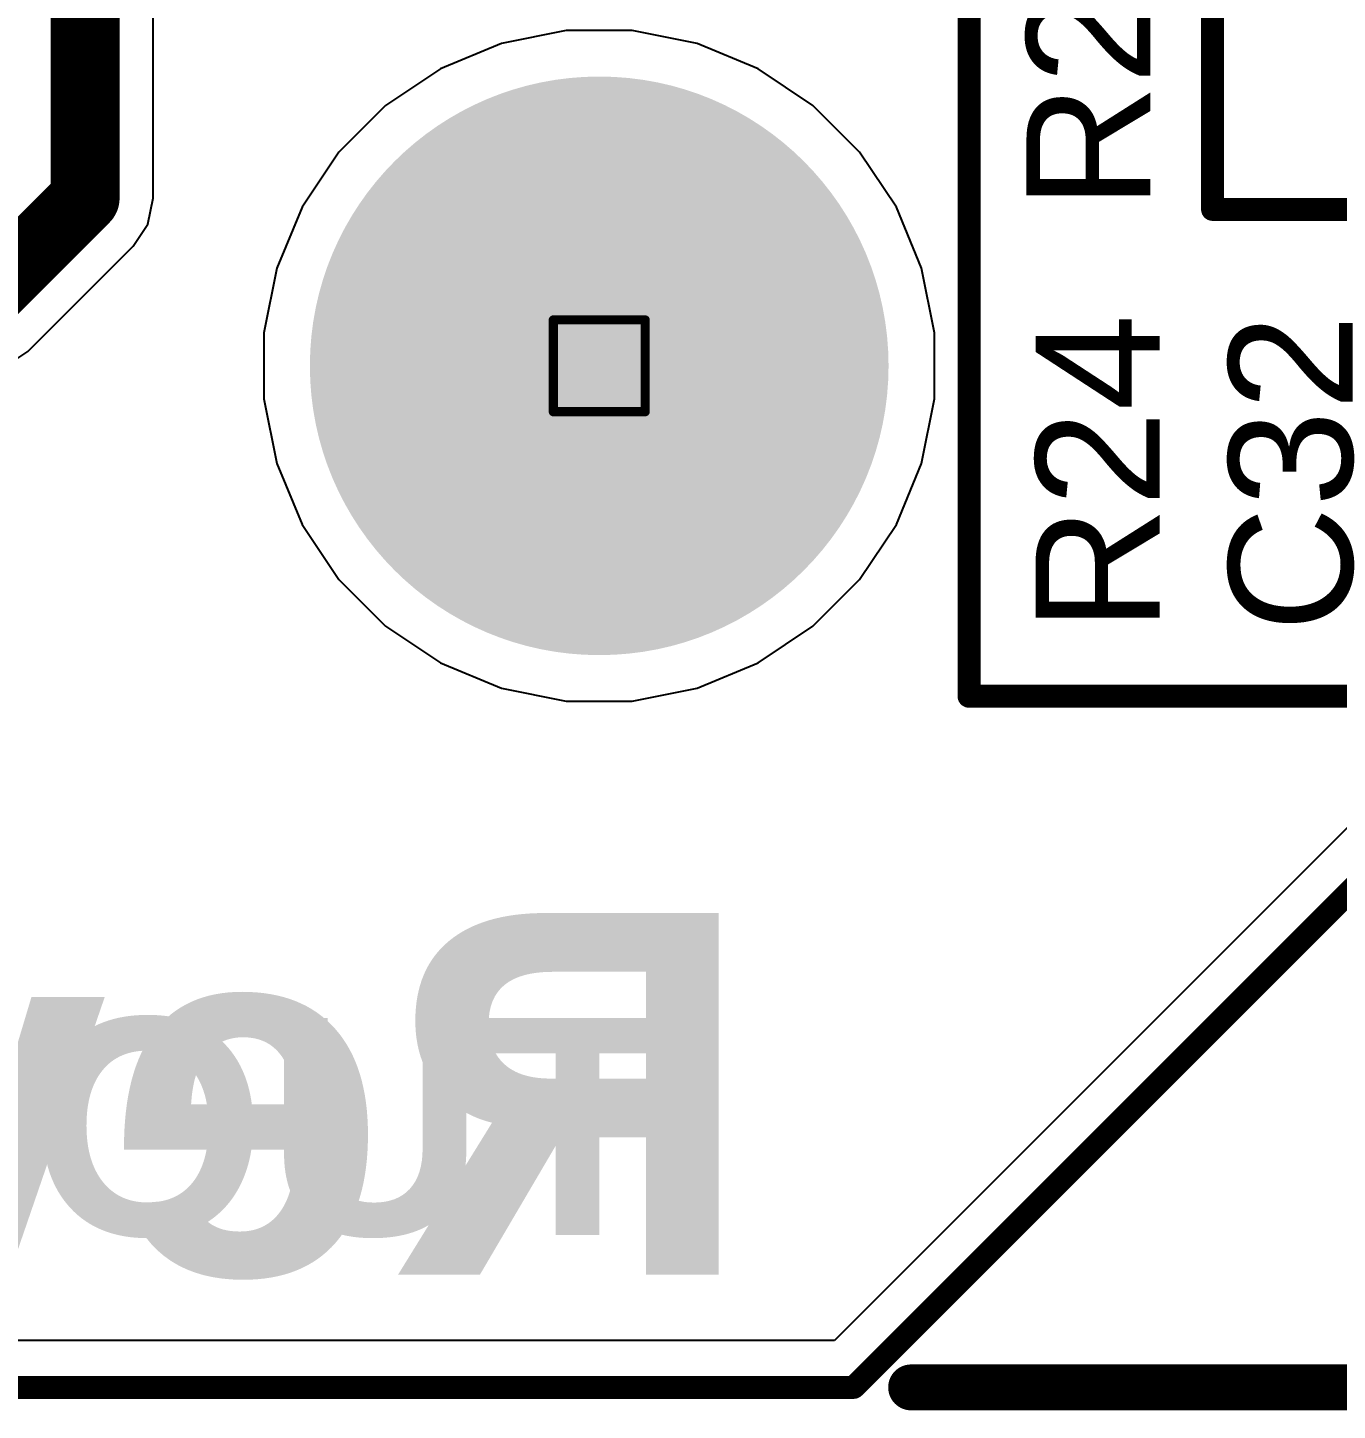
# Model space of a CAD drawing. Header units: inches. Extents: x -6 to 328, y -6 to 90.
# Drawn here: x 27.84 to 35.08, y -5.78 to 1.87 of the extents above; entities that cross this region are included whole.
import ezdxf

# ---------------------------------------------------------------- set-up
doc = ezdxf.new("R2010")
doc.units = ezdxf.units.IN
for name, color, linetype in [('Board Outline', 216, 'Continuous'), ('Bottom Layer', 5, 'Continuous'), ('Bottom Overlay', 54, 'Continuous'), ('Bottom Solder', 6, 'Continuous'), ('Dimensions', 6, 'Continuous'), ('Drill Drawing', 1, 'Continuous'), ('GND', 76, 'Continuous'), ('Pad Holes', 156, 'Continuous'), ('PWR', 16, 'Continuous'), ('Top Layer', 1, 'Continuous'), ('Top Overlay', 2, 'Continuous'), ('Top Solder', 216, 'Continuous')]:
    doc.layers.add(name, color=color, linetype=linetype)
doc.styles.add('Arial', font='', dxfattribs={"height": 0.2})
doc.styles.add('Arial_Bold', font='', dxfattribs={"height": 0.2})
doc.styles.get('Arial').set_extended_font_data('Arial')
doc.styles.get('Arial_Bold').set_extended_font_data('Arial', bold=True)

msp = doc.modelspace()

# ---------------------------------------------------------------- hatches: boundary and pattern name
at = {"layer": 'Bottom Solder'}
h = msp.add_hatch(color=6, dxfattribs=at)
edge = h.paths.add_edge_path()
edge.add_arc((31, 0), 0.1016, 0, 360)
at = {"layer": 'Pad Holes'}
h = msp.add_hatch(color=7, dxfattribs=at)
edge = h.paths.add_edge_path()
edge.add_arc((31, 0), 1.6, 0, 360)
at = {"layer": 'Top Solder'}
h = msp.add_hatch(color=216, dxfattribs=at)
edge = h.paths.add_edge_path()
edge.add_arc((31, 0), 0.1016, 0, 360)

# ---------------------------------------------------------------- linework, layer by layer
at = {"layer": 'Board Outline'}
for points in [[(32.4074, -5.65, 0.127, 0.127, 0), (36.65, -1.4074, 0.127, 0.127, 0)], [(-1.4074, -5.65, 0.127, 0.127, 0), (32.4074, -5.65, 0.127, 0.127, 0)]]:
    msp.add_lwpolyline(points, format="xyseb", dxfattribs=at)
msp.add_lwpolyline([(32.3756, -5.65, 0.0635, 0.0635, 1), (32.4391, -5.65, 0.0635, 0.0635, 1)], format="xyseb", close=True, dxfattribs=at)
msp.add_lwpolyline([(32.3756, -5.65, 0.0635, 0.0635, 1), (32.4391, -5.65, 0.0635, 0.0635, 1)], format="xyseb", close=True, dxfattribs=at)
at = {"layer": 'Bottom Layer'}
for p, q in [((30.8174, 1.854), (30.4592, 1.7828)), ((31.1826, 1.854), (30.8174, 1.854)), ((31.5408, 1.7828), (31.1826, 1.854)), ((30.4592, 1.7828), (30.1218, 1.643)), ((31.8782, 1.643), (31.5408, 1.7828)), ((30.1218, 1.643), (29.8181, 1.4401)), ((32.1819, 1.4401), (31.8782, 1.643)), ((29.8181, 1.4401), (29.5599, 1.1819)), ((32.4401, 1.1819), (32.1819, 1.4401)), ((29.5599, 1.1819), (29.357, 0.8782)), ((32.643, 0.8782), (32.4401, 1.1819)), ((29.357, 0.8782), (29.2172, 0.5408)), ((32.7828, 0.5408), (32.643, 0.8782)), ((29.2172, 0.5408), (29.146, 0.1826)), ((32.854, 0.1826), (32.7828, 0.5408)), ((29.146, 0.1826), (29.146, -0.1826)), ((32.854, -0.1826), (32.854, 0.1826)), ((29.146, -0.1826), (29.2172, -0.5408)), ((32.7828, -0.5408), (32.854, -0.1826)), ((29.2172, -0.5408), (29.357, -0.8782)), ((32.643, -0.8782), (32.7828, -0.5408)), ((29.357, -0.8782), (29.5599, -1.1819)), ((32.4401, -1.1819), (32.643, -0.8782)), ((29.5599, -1.1819), (29.8181, -1.4401)), ((32.1819, -1.4401), (32.4401, -1.1819)), ((36.391, -1.3001), (32.3001, -5.391)), ((29.8181, -1.4401), (30.1218, -1.643)), ((31.8782, -1.643), (32.1819, -1.4401)), ((30.1218, -1.643), (30.4592, -1.7828)), ((31.5408, -1.7828), (31.8782, -1.643)), ((30.4592, -1.7828), (30.8174, -1.854)), ((31.1826, -1.854), (31.5408, -1.7828)), ((30.8174, -1.854), (31.1826, -1.854)), ((32.3001, -5.391), (21.4567, -5.391))]:
    msp.add_line(p, q, dxfattribs=at)
at = {"layer": 'Dimensions'}
msp.add_lwpolyline([(32.7249, -5.65, 0.254, 0.254, 0), (44.069, -5.65, 0.254, 0.254, 0)], format="xyseb", dxfattribs=at)
msp.add_lwpolyline([(32.6614, -5.65, 0.127, 0.127, 1), (32.7884, -5.65, 0.127, 0.127, 1)], format="xyseb", close=True, dxfattribs=at)
at = {"layer": 'Drill Drawing'}
for points in [[(30.746, 0.254, 0.0508, 0.0508, 0), (31.254, 0.254, 0.0508, 0.0508, 0)], [(30.746, -0.254, 0.0508, 0.0508, 0), (30.746, 0.254, 0.0508, 0.0508, 0)], [(31.254, -0.254, 0.0508, 0.0508, 0), (31.254, 0.254, 0.0508, 0.0508, 0)], [(30.746, -0.254, 0.0508, 0.0508, 0), (31.254, -0.254, 0.0508, 0.0508, 0)]]:
    msp.add_lwpolyline(points, format="xyseb", dxfattribs=at)
for points in [[(30.7333, 0.254, 0.0254, 0.0254, 1), (30.7587, 0.254, 0.0254, 0.0254, 1)], [(30.7333, 0.254, 0.0254, 0.0254, 1), (30.7587, 0.254, 0.0254, 0.0254, 1)], [(31.2413, 0.254, 0.0254, 0.0254, 1), (31.2667, 0.254, 0.0254, 0.0254, 1)], [(31.2413, 0.254, 0.0254, 0.0254, 1), (31.2667, 0.254, 0.0254, 0.0254, 1)], [(30.7333, -0.254, 0.0254, 0.0254, 1), (30.7587, -0.254, 0.0254, 0.0254, 1)], [(30.7333, -0.254, 0.0254, 0.0254, 1), (30.7587, -0.254, 0.0254, 0.0254, 1)], [(31.2413, -0.254, 0.0254, 0.0254, 1), (31.2667, -0.254, 0.0254, 0.0254, 1)], [(31.2413, -0.254, 0.0254, 0.0254, 1), (31.2667, -0.254, 0.0254, 0.0254, 1)]]:
    msp.add_lwpolyline(points, format="xyseb", close=True, dxfattribs=at)
at = {"layer": 'GND'}
for p, q in [((30.8174, 1.854), (30.4592, 1.7828)), ((31.1826, 1.854), (30.8174, 1.854)), ((31.5408, 1.7828), (31.1826, 1.854)), ((30.4592, 1.7828), (30.1218, 1.643)), ((31.8782, 1.643), (31.5408, 1.7828)), ((30.1218, 1.643), (29.8181, 1.4401)), ((32.1819, 1.4401), (31.8782, 1.643)), ((29.8181, 1.4401), (29.5599, 1.1819)), ((32.4401, 1.1819), (32.1819, 1.4401)), ((29.5599, 1.1819), (29.357, 0.8782)), ((32.643, 0.8782), (32.4401, 1.1819)), ((29.357, 0.8782), (29.2172, 0.5408)), ((32.7828, 0.5408), (32.643, 0.8782)), ((29.2172, 0.5408), (29.146, 0.1826)), ((32.854, 0.1826), (32.7828, 0.5408)), ((29.146, 0.1826), (29.146, -0.1826)), ((32.854, -0.1826), (32.854, 0.1826)), ((29.146, -0.1826), (29.2172, -0.5408)), ((32.7828, -0.5408), (32.854, -0.1826)), ((29.2172, -0.5408), (29.357, -0.8782)), ((32.643, -0.8782), (32.7828, -0.5408)), ((29.357, -0.8782), (29.5599, -1.1819)), ((32.4401, -1.1819), (32.643, -0.8782)), ((29.5599, -1.1819), (29.8181, -1.4401)), ((32.1819, -1.4401), (32.4401, -1.1819)), ((36.391, -1.3001), (32.3001, -5.391)), ((29.8181, -1.4401), (30.1218, -1.643)), ((31.8782, -1.643), (32.1819, -1.4401)), ((30.1218, -1.643), (30.4592, -1.7828)), ((31.5408, -1.7828), (31.8782, -1.643)), ((30.4592, -1.7828), (30.8174, -1.854)), ((31.1826, -1.854), (31.5408, -1.7828)), ((30.8174, -1.854), (31.1826, -1.854)), ((32.3001, -5.391), (-1.3001, -5.391))]:
    msp.add_line(p, q, dxfattribs=at)
at = {"layer": 'PWR'}
for p, q in [((30.8174, 1.854), (30.4592, 1.7828)), ((31.1826, 1.854), (30.8174, 1.854)), ((31.5408, 1.7828), (31.1826, 1.854)), ((30.4592, 1.7828), (30.1218, 1.643)), ((31.8782, 1.643), (31.5408, 1.7828)), ((30.1218, 1.643), (29.8181, 1.4401)), ((32.1819, 1.4401), (31.8782, 1.643)), ((29.8181, 1.4401), (29.5599, 1.1819)), ((32.4401, 1.1819), (32.1819, 1.4401)), ((29.5599, 1.1819), (29.357, 0.8782)), ((32.643, 0.8782), (32.4401, 1.1819)), ((29.357, 0.8782), (29.2172, 0.5408)), ((32.7828, 0.5408), (32.643, 0.8782)), ((29.2172, 0.5408), (29.146, 0.1826)), ((32.854, 0.1826), (32.7828, 0.5408)), ((29.146, 0.1826), (29.146, -0.1826)), ((32.854, -0.1826), (32.854, 0.1826)), ((29.146, -0.1826), (29.2172, -0.5408)), ((32.7828, -0.5408), (32.854, -0.1826)), ((29.2172, -0.5408), (29.357, -0.8782)), ((32.643, -0.8782), (32.7828, -0.5408)), ((29.357, -0.8782), (29.5599, -1.1819)), ((32.4401, -1.1819), (32.643, -0.8782)), ((29.5599, -1.1819), (29.8181, -1.4401)), ((32.1819, -1.4401), (32.4401, -1.1819)), ((36.391, -1.3001), (32.3001, -5.391)), ((29.8181, -1.4401), (30.1218, -1.643)), ((31.8782, -1.643), (32.1819, -1.4401)), ((30.1218, -1.643), (30.4592, -1.7828)), ((31.5408, -1.7828), (31.8782, -1.643)), ((30.4592, -1.7828), (30.8174, -1.854)), ((31.1826, -1.854), (31.5408, -1.7828)), ((30.8174, -1.854), (31.1826, -1.854)), ((32.3001, -5.391), (25.6174, -5.391))]:
    msp.add_line(p, q, dxfattribs=at)
at = {"layer": 'Top Layer'}
for p, q in [((28.5329, 0.9272), (28.5329, 3.1818)), ((30.8174, 1.854), (30.4592, 1.7828)), ((31.1826, 1.854), (30.8174, 1.854)), ((31.5408, 1.7828), (31.1826, 1.854)), ((30.4592, 1.7828), (30.1218, 1.643)), ((31.8782, 1.643), (31.5408, 1.7828)), ((30.1218, 1.643), (29.8181, 1.4401)), ((32.1819, 1.4401), (31.8782, 1.643)), ((29.8181, 1.4401), (29.5599, 1.1819)), ((32.4401, 1.1819), (32.1819, 1.4401)), ((29.5599, 1.1819), (29.357, 0.8782)), ((32.643, 0.8782), (32.4401, 1.1819)), ((28.5043, 0.7835), (28.5329, 0.9272)), ((29.357, 0.8782), (29.2172, 0.5408)), ((32.7828, 0.5408), (32.643, 0.8782)), ((28.4229, 0.6617), (28.5043, 0.7835)), ((27.841, 0.0797), (28.4229, 0.6617)), ((29.2172, 0.5408), (29.146, 0.1826)), ((32.854, 0.1826), (32.7828, 0.5408)), ((29.146, 0.1826), (29.146, -0.1826)), ((32.854, -0.1826), (32.854, 0.1826)), ((27.7191, -0.0017), (27.841, 0.0797)), ((29.146, -0.1826), (29.2172, -0.5408)), ((32.7828, -0.5408), (32.854, -0.1826)), ((29.2172, -0.5408), (29.357, -0.8782)), ((32.643, -0.8782), (32.7828, -0.5408)), ((29.357, -0.8782), (29.5599, -1.1819)), ((32.4401, -1.1819), (32.643, -0.8782)), ((29.5599, -1.1819), (29.8181, -1.4401)), ((32.1819, -1.4401), (32.4401, -1.1819)), ((36.391, -1.3001), (32.3001, -5.391)), ((29.8181, -1.4401), (30.1218, -1.643)), ((31.8782, -1.643), (32.1819, -1.4401)), ((30.1218, -1.643), (30.4592, -1.7828)), ((31.5408, -1.7828), (31.8782, -1.643)), ((30.4592, -1.7828), (30.8174, -1.854)), ((31.1826, -1.854), (31.5408, -1.7828)), ((30.8174, -1.854), (31.1826, -1.854)), ((32.3001, -5.391), (21.401, -5.391))]:
    msp.add_line(p, q, dxfattribs=at)
for points in [[(28.1574, 0.9272, 0.381, 0.381, 0), (28.1574, 3.1818, 0.381, 0.381, 0)], [(27.5754, 0.3452, 0.381, 0.381, 0), (28.1574, 0.9272, 0.381, 0.381, 0)]]:
    msp.add_lwpolyline(points, format="xyseb", dxfattribs=at)
msp.add_lwpolyline([(28.0621, 0.9272, 0.1905, 0.1905, 1), (28.2526, 0.9272, 0.1905, 0.1905, 1)], format="xyseb", close=True, dxfattribs=at)
msp.add_lwpolyline([(28.0621, 0.9272, 0.1905, 0.1905, 1), (28.2526, 0.9272, 0.1905, 0.1905, 1)], format="xyseb", close=True, dxfattribs=at)
at = {"layer": 'Top Overlay'}
for points in [[(33.045, -1.8275, 0.127, 0.127, 0), (33.045, 3.1392, 0.127, 0.127, 0)], [(34.3916, 0.8652, 0.127, 0.127, 0), (34.3916, 3.1392, 0.127, 0.127, 0)], [(34.3916, 0.8652, 0.127, 0.127, 0), (35.5088, 0.8652, 0.127, 0.127, 0)], [(33.045, -1.8275, 0.127, 0.127, 0), (35.5088, -1.8275, 0.127, 0.127, 0)]]:
    msp.add_lwpolyline(points, format="xyseb", dxfattribs=at)
for points in [[(34.3598, 0.8652, 0.0635, 0.0635, 1), (34.4233, 0.8652, 0.0635, 0.0635, 1)], [(34.3598, 0.8652, 0.0635, 0.0635, 1), (34.4233, 0.8652, 0.0635, 0.0635, 1)], [(33.0132, -1.8275, 0.0635, 0.0635, 1), (33.0767, -1.8275, 0.0635, 0.0635, 1)], [(33.0132, -1.8275, 0.0635, 0.0635, 1), (33.0767, -1.8275, 0.0635, 0.0635, 1)]]:
    msp.add_lwpolyline(points, format="xyseb", close=True, dxfattribs=at)

# ---------------------------------------------------------------- texts
at = {"layer": 'Bottom Overlay', "style": 'Arial_Bold', "text_generation_flag": 2}
msp.add_text('Rev-v4.0', height=2, dxfattribs=at).set_placement((31.8478, -5.0265))
at = {"layer": 'Top Overlay', "style": 'Arial'}
for s, p in [('R23', (34.0482, 0.8652)), ('R24', (34.099, -1.4716)), ('C32', (35.1658, -1.4716))]:
    msp.add_text(s, height=0.6858, rotation=90, dxfattribs=at).set_placement(p)
at = {"layer": 'Top Overlay', "style": 'Arial_Bold'}
msp.add_text('MOTOR OUT', height=1.2, dxfattribs=at).set_placement((21.1489, -4.8076))

doc.saveas('drawing.dxf')
